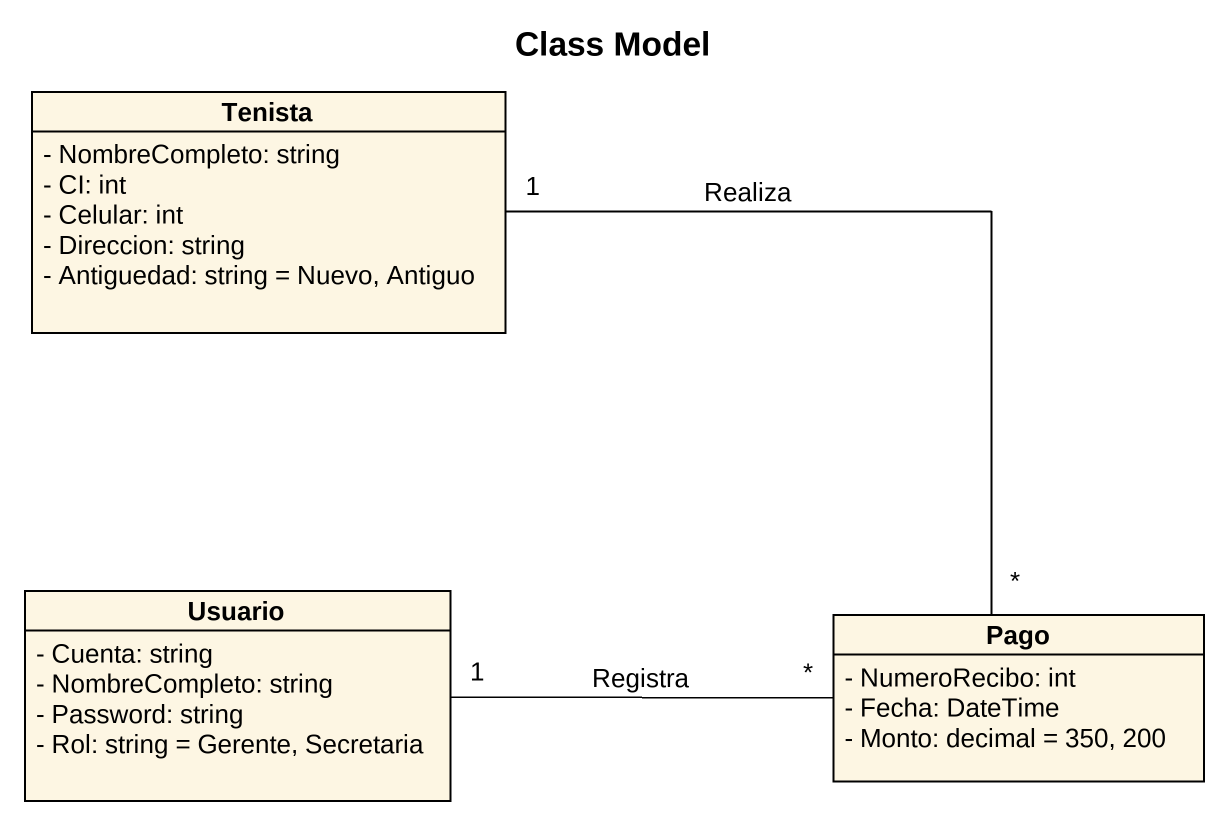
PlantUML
@startuml
title Class Model
hide circle
hide empty members
skinparam classAttributeIconSize 0
class Tenista {
  - NombreCompleto: string
  - CI: int
  - Celular: int
  - Direccion: string
  - Antiguedad: string = Nuevo, Antiguo
}
class Usuario {
  - Cuenta: string
  - NombreCompleto: string
  - Password: string
  - Rol: string = Gerente, Secretaria
}
class Pago {
  - NumeroRecibo: int
  - Fecha: DateTime
  - Monto: decimal = 350, 200
}
Tenista "1" -- "*" Pago : Realiza
Usuario "1" -right- "*" Pago : Registra
@enduml
